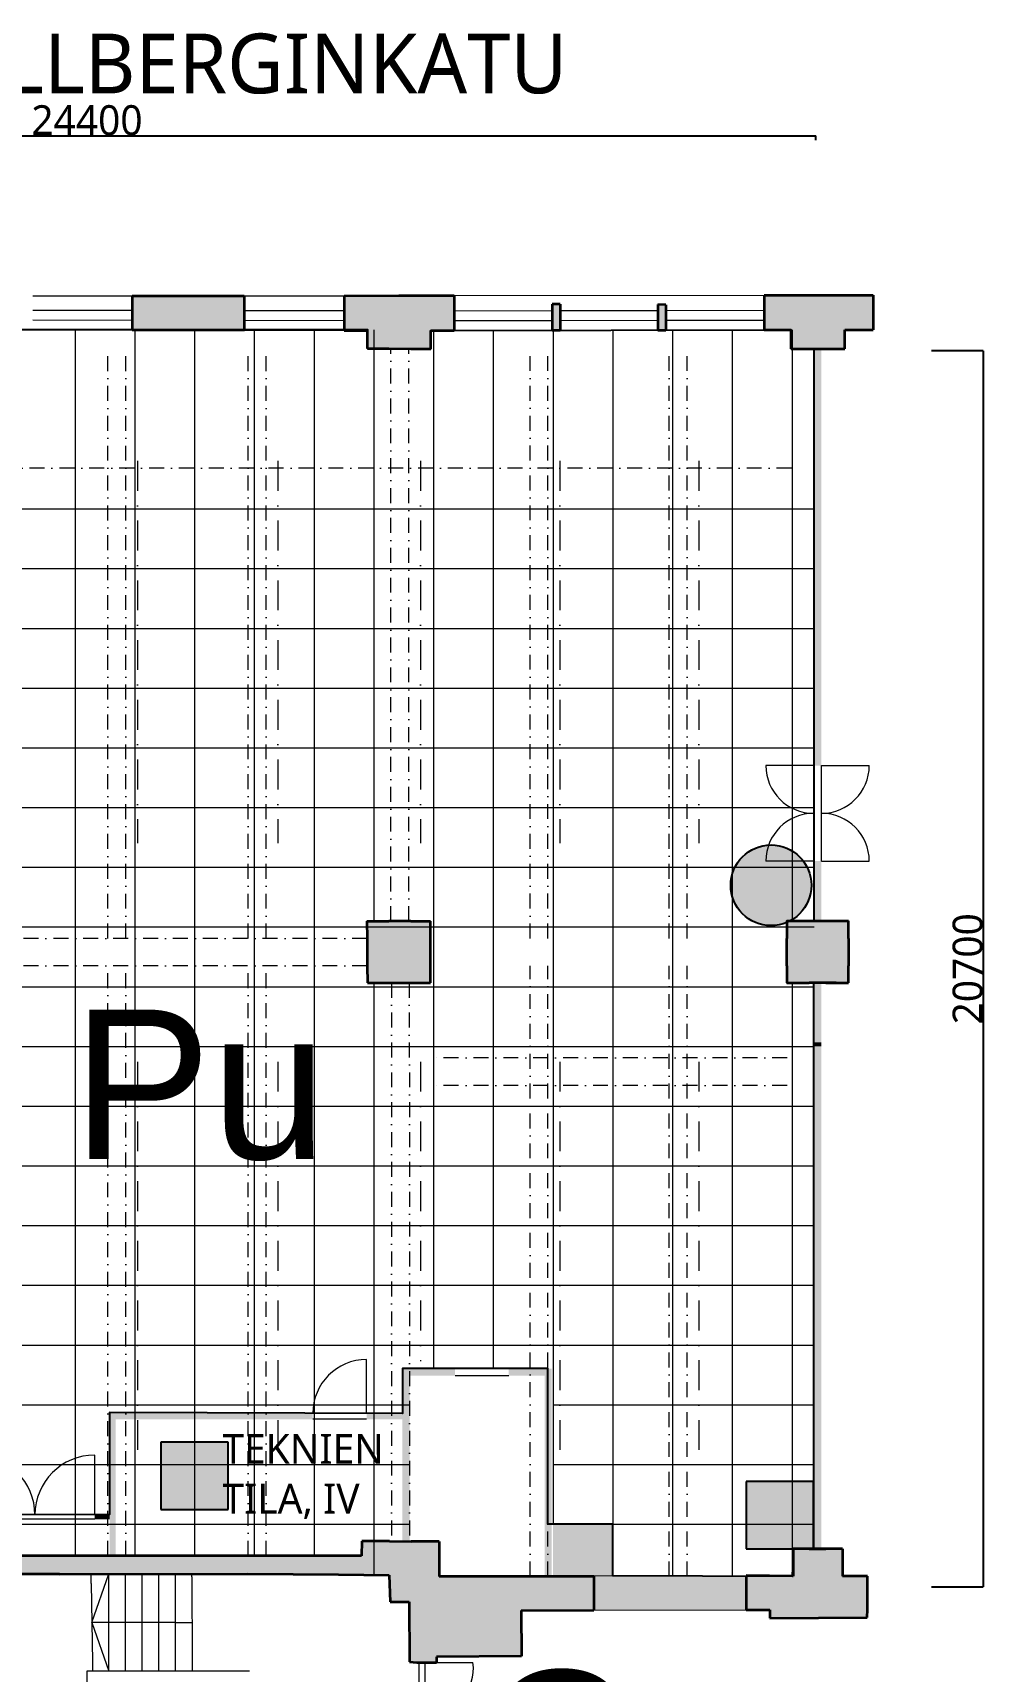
# Model space of a CAD drawing. Header units: inches. Extents: x -1337274 to -1259242, y 12145 to 77175.
# Drawn here: x -1283330 to -1267423, y 49741 to 77175 of the extents above; entities that cross this region are included whole.
import ezdxf

# ---------------------------------------------------------------- set-up
doc = ezdxf.new("R2010")
doc.units = ezdxf.units.IN
doc.header["$MEASUREMENT"] = 0
doc.linetypes.add('DASHDOT', pattern=[10, 5, -2.5, 0, -2.5])
for name, color, linetype, lineweight in [('02 IKKUNAT', 130, 'Continuous', 13), ('02 KANTAVA', 24, 'Continuous', 35), ('02 KANTAVA_väri', 2, 'Continuous', 35), ('02 OVET', 5, 'Continuous', 13), ('02 palkisto', 72, 'DASHDOT', 13), ('02 RAPUT_HISSI', 1, 'Continuous', 13), ('02 RIPUSTUSTANGOT', 6, 'DASHDOT', 13), ('02 SEINÄLINJA', 151, 'Continuous', 13), ('03 Rappukirjain', 7, 'Continuous', 18), ('03 Rappukirjain Tapahtumatila', 1, 'Continuous', 18)]:
    doc.layers.add(name, color=color, linetype=linetype, lineweight=lineweight)
for name, color, linetype in [('03 Apuviiva', 6, 'Continuous'), ('03 TEKSTIT', 7, 'Continuous'), ('05 palosammuttimet', 240, 'Continuous')]:
    doc.layers.add(name, color=color, linetype=linetype)
doc.layers.add('06 sähkökeskus', color=7, linetype='Continuous', true_color=0x368096)
doc.layers.add('RUUDUKKO', color=7, linetype='Continuous', lineweight=13, true_color=0x7c7887)
doc.styles.get("Standard").update_dxf_attribs({"font": 'arial.ttf'})
doc.dimstyles.new('ISO-25', dxfattribs={"dimtxt": 2.5, "dimasz": 2.5, "dimexe": 1.25, "dimexo": 0.625, "dimtad": 1, "dimtxsty": 'Standard', "dimcen": 2.5, "dimadec": 0, "dimazin": 0, "dimtfac": 1, "dimtmove": 0, "dimatfit": 3, "dimfxl": 1, "dimarcsym": 0})

# ---------------------------------------------------------------- blocks, each defined once
blk = doc.blocks.new('Sähkökeskus')
at = {"layer": '06 sähkökeskus'}
blk.add_hatch(color=256, dxfattribs=at).paths.add_polyline_path([(-562.5, 1125), (-562.5, 0), (562.5, 0), (562.5, 1125)])
for p, q in [((562.5, 1125), (-562.5, 1125)), ((-562.5, 1125), (-562.5, 0)), ((562.5, 0), (562.5, 1125)), ((-562.5, 0), (562.5, 0))]:
    blk.add_line(p, q, dxfattribs=at)
blk = doc.blocks.new('*D10')
at = {"layer": '03 TEKSTIT', "color": 0, "lineweight": -2, "transparency": 16777216}
for p, q in [((-1294623, 75378), (-1294623, 75451)), ((-1294620, 75450), (-1270225, 75450)), ((-1270223, 75378), (-1270223, 75451))]:
    blk.add_line(p, q, dxfattribs=at)
at = {"layer": '03 TEKSTIT', "color": 0, "transparency": 16777216}
for points in [[(-1294620, 75451), (-1294620, 75450), (-1294623, 75450)], [(-1270225, 75451), (-1270225, 75450), (-1270223, 75450)]]:
    blk.add_solid(points, dxfattribs=at)
at = {"layer": 'Defpoints', "color": 0, "transparency": 16777216}
for p in [(-1270223, 75450), (-1294623, 75378), (-1270223, 75378)]:
    blk.add_point(p, dxfattribs=at)
at = {"layer": '03 TEKSTIT', "color": 0, "transparency": 16777216, "insert": (-1282423, 75708), "char_height": 2.5, "width": 9.44, "attachment_point": 5}
blk.add_mtext('{\\fRoboto|b0|i0|c0|p2;\\H200x;24400}', dxfattribs=at)
blk = doc.blocks.new('*D11')
at = {"layer": '03 TEKSTIT', "color": 0, "lineweight": -2, "transparency": 16777216}
for p, q in [((-1268290, 71852), (-1267423, 71852)), ((-1267424, 71849), (-1267424, 51154)), ((-1268290, 51152), (-1267423, 51152))]:
    blk.add_line(p, q, dxfattribs=at)
at = {"layer": '03 TEKSTIT', "color": 0, "transparency": 16777216}
for points in [[(-1267424, 71849), (-1267423, 71849), (-1267424, 71852)], [(-1267424, 51154), (-1267423, 51154), (-1267424, 51152)]]:
    blk.add_solid(points, dxfattribs=at)
at = {"layer": 'Defpoints', "color": 0, "transparency": 16777216}
for p in [(-1268291, 71852), (-1268291, 51152), (-1267424, 51152)]:
    blk.add_point(p, dxfattribs=at)
at = {"layer": '03 TEKSTIT', "color": 0, "transparency": 16777216, "insert": (-1267681, 61502), "char_height": 2.5, "attachment_point": 5, "rotation": 90}
blk.add_mtext('{\\fRoboto|b0|i0|c0|p2;\\H200x;20700}', dxfattribs=at)
blk = doc.blocks.new('Palosamuttimet')
at = {"layer": '05 palosammuttimet'}
blk.add_hatch(color=256, dxfattribs=at).paths.add_polyline_path([(675, 0, 1), (-675, 0, 1)])
blk.add_circle((0, 0), 675, dxfattribs=at)

msp = doc.modelspace()

# ---------------------------------------------------------------- hatches: boundary and pattern name
at = {"layer": '02 KANTAVA_väri'}
h = msp.add_hatch(color=256, dxfattribs=at)
h.paths.add_polyline_path([(-1281664.205, 72770.193), (-1281664.205, 72199.097), (-1279789.37, 72195.29), (-1279789.37, 72770.014)])
h.paths.add_polyline_path([(-1278118.815, 72769.855), (-1278118.815, 72191.898), (-1277729.146, 72191.106), (-1277729.146, 71887.454), (-1277369.929, 71885.573), (-1277004.472, 71883.66), (-1276667.849, 71881.898), (-1276668.66, 72188.953), (-1276276.413, 72189.676), (-1276276.413, 72774.201), (-1277202.643, 72773.384)])
h = msp.add_hatch(color=256, dxfattribs=at)
h.paths.add_polyline_path([(-1281664.205, 72770.193), (-1281664.205, 72199.097), (-1279789.37, 72195.29), (-1279789.37, 72770.014)])
h.paths.add_polyline_path([(-1278118.815, 72769.855), (-1278118.815, 72191.898), (-1277729.146, 72191.106), (-1277729.146, 71887.454), (-1277369.929, 71885.573), (-1277004.472, 71883.66), (-1276667.849, 71881.898), (-1276668.66, 72188.953), (-1276276.413, 72189.676), (-1276276.413, 72774.201), (-1277202.643, 72773.384)])
for points in [[(-1271089.371, 72778.778), (-1271089.371, 72199.246), (-1270637.325, 72200.08), (-1270637.325, 71882.314), (-1270334.825, 71881.537), (-1270054.825, 71881.537), (-1270054.825, 71880.817), (-1269738.771, 71880.005), (-1269738.771, 72201.738), (-1269264.373, 72202.613), (-1269264.373, 72780.388)], [(-1271089.371, 72778.778), (-1271089.371, 72199.246), (-1270637.325, 72200.08), (-1270637.325, 71882.314), (-1270334.825, 71881.537), (-1270054.825, 71881.537), (-1270054.825, 71880.817), (-1269738.771, 71880.005), (-1269738.771, 72201.738), (-1269264.373, 72202.613), (-1269264.373, 72780.388)], [(-1270129.825, 71881.537), (-1270259.825, 71881.537), (-1270259.825, 64905.43), (-1270129.825, 64905.43)], [(-1270129.825, 71881.537), (-1270259.825, 71881.537), (-1270259.825, 64905.43), (-1270129.825, 64905.43)], [(-1270129.825, 60269.867), (-1270259.825, 60269.867), (-1270259.825, 60206.077), (-1270129.825, 60206.077)], [(-1270129.825, 60269.867), (-1270259.825, 60269.867), (-1270259.825, 60206.077), (-1270129.825, 60206.077)], [(-1270129.825, 60206.077), (-1270259.825, 60206.077), (-1270259.825, 59269.867), (-1270129.825, 59269.867)], [(-1270129.825, 60206.077), (-1270259.825, 60206.077), (-1270259.825, 59269.867), (-1270129.825, 59269.867)], [(-1270259.825, 51790.811), (-1270129.825, 51790.956), (-1270129.825, 59269.867), (-1270259.825, 59269.867)], [(-1270259.825, 51790.811), (-1270129.825, 51790.956), (-1270129.825, 59269.867), (-1270259.825, 59269.867)], [(-1282042.97, 51675.68), (-1281942.97, 51675.68), (-1281942.97, 53959.788), (-1278642.97, 53959.788), (-1278642.97, 54059.788), (-1282042.97, 54059.788)], [(-1282042.97, 51675.68), (-1281942.97, 51675.68), (-1281942.97, 53959.788), (-1278642.97, 53959.788), (-1278642.97, 54059.788), (-1282042.97, 54059.788)], [(-1282042.97, 52359.788), (-1282292.97, 52359.788), (-1282292.97, 52284.788), (-1282042.97, 52284.788)], [(-1282042.97, 52359.788), (-1282292.97, 52359.788), (-1282292.97, 52284.788), (-1282042.97, 52284.788)], [(-1271389.783, 51342.713), (-1273622.978, 51337.18), (-1273622.978, 52206.077), (-1274622.978, 52206.077), (-1274622.978, 51328.114), (-1273940.477, 51328.114), (-1273940.477, 50763.628), (-1271389.783, 50769.948)], [(-1271389.783, 51342.713), (-1273622.978, 51337.18), (-1273622.978, 52206.077), (-1274622.978, 52206.077), (-1274622.978, 51328.114), (-1273940.477, 51328.114), (-1273940.477, 50763.628), (-1271389.783, 50769.948)], [(-1276526.341, 51911.318), (-1277822.012, 51917.013), (-1277826.987, 51675.68), (-1283746.738, 51675.68), (-1283746.738, 51914.484), (-1284853.465, 51916.33), (-1284856.569, 51669.556), (-1286742.97, 51609.788), (-1286733.82, 51338.144), (-1284836.758, 51392.5), (-1284836.758, 50812.5), (-1284343.413, 50744.384), (-1284343.413, 50794.384), (-1283923.086, 50828.075), (-1283923.086, 51368.075), (-1281307.048, 51370.767), (-1279731.01, 51373.459), (-1278213.52, 51361.225), (-1277362.997, 51351.235), (-1277349.345, 50902.88), (-1277028.237, 50901.837), (-1277025.526, 49896.105), (-1276964.006, 49891.739), (-1276572.173, 49887.374), (-1276572.238, 49984.062), (-1275148.088, 49995.076), (-1275158.229, 50760.61), (-1273940.477, 50763.628), (-1273940.477, 51328.114), (-1276526.341, 51328.114)], [(-1276526.341, 51911.318), (-1277822.012, 51917.013), (-1277826.987, 51675.68), (-1283746.738, 51675.68), (-1283746.738, 51914.484), (-1284853.465, 51916.33), (-1284856.569, 51669.556), (-1286742.97, 51609.788), (-1286733.82, 51338.144), (-1284836.758, 51392.5), (-1284836.758, 50812.5), (-1284343.413, 50744.384), (-1284343.413, 50794.384), (-1283923.086, 50828.075), (-1283923.086, 51368.075), (-1281307.048, 51370.767), (-1279731.01, 51373.459), (-1278213.52, 51361.225), (-1277362.997, 51351.235), (-1277349.345, 50902.88), (-1277028.237, 50901.837), (-1277025.526, 49896.105), (-1276964.006, 49891.739), (-1276572.173, 49887.374), (-1276572.238, 49984.062), (-1275148.088, 49995.076), (-1275158.229, 50760.61), (-1273940.477, 50763.628), (-1273940.477, 51328.114), (-1276526.341, 51328.114)], [(-1270334.825, 51790.728), (-1270605.139, 51790.426), (-1270602.759, 51331.404), (-1271389.783, 51342.713), (-1271389.783, 50769.948), (-1270995.575, 50770.925), (-1270995.223, 50628.953), (-1269364.352, 50639.545), (-1269358.011, 50774.982), (-1269358.011, 51335.11), (-1269780.192, 51335.11), (-1269780.192, 51791.346), (-1270129.825, 51790.956), (-1270129.825, 51790.728)], [(-1270334.825, 51790.728), (-1270605.139, 51790.426), (-1270602.759, 51331.404), (-1271389.783, 51342.713), (-1271389.783, 50769.948), (-1270995.575, 50770.925), (-1270995.223, 50628.953), (-1269364.352, 50639.545), (-1269358.011, 50774.982), (-1269358.011, 51335.11), (-1269780.192, 51335.11), (-1269780.192, 51791.346), (-1270129.825, 51790.956), (-1270129.825, 51790.728)]]:
    msp.add_hatch(color=256, dxfattribs=at).paths.add_polyline_path(points)
h = msp.add_hatch(color=256, dxfattribs=at)
h.paths.add_polyline_path([(-1272736.327, 72619.808), (-1272870.648, 72625.035), (-1272870.648, 72195.96), (-1272736.327, 72196.208)])
h.paths.add_polyline_path([(-1274500.566, 72627.7), (-1274638.063, 72629.402), (-1274638.063, 72192.699), (-1274500.566, 72192.953)])
h = msp.add_hatch(color=256, dxfattribs=at)
h.paths.add_polyline_path([(-1272736.327, 72619.808), (-1272870.648, 72625.035), (-1272870.648, 72195.96), (-1272736.327, 72196.208)])
h.paths.add_polyline_path([(-1274500.566, 72627.7), (-1274638.063, 72629.402), (-1274638.063, 72192.699), (-1274500.566, 72192.953)])
h = msp.add_hatch(color=256, dxfattribs=at)
h.paths.add_polyline_path([(-1270259.825, 62305.43), (-1270129.825, 62305.43), (-1270129.825, 63305.43), (-1270259.825, 63305.43)])
h.paths.add_polyline_path([(-1270259.825, 60269.867), (-1270129.825, 60269.867), (-1270129.825, 61269.885), (-1270259.825, 61269.874)])
h = msp.add_hatch(color=256, dxfattribs=at)
h.paths.add_polyline_path([(-1270259.825, 62305.43), (-1270129.825, 62305.43), (-1270129.825, 63305.43), (-1270259.825, 63305.43)])
h.paths.add_polyline_path([(-1270259.825, 60269.867), (-1270129.825, 60269.867), (-1270129.825, 61269.885), (-1270259.825, 61269.874)])
h = msp.add_hatch(color=256, dxfattribs=at)
h.paths.add_polyline_path([(-1291902.492, 62007.114), (-1291902.492, 61547.114), (-1291902.492, 61255.235), (-1291529.904, 61253.166), (-1291249.904, 61251.612), (-1290864.423, 61249.471), (-1290865.379, 61547.28), (-1290866.856, 62007.28), (-1290867.778, 62294.478), (-1291529.904, 62294.478), (-1291902.492, 62294.478)])
h.paths.add_polyline_path([(-1284128.466, 62294.274), (-1284408.466, 62294.274), (-1284812.193, 62294.274), (-1284813.045, 62008.25), (-1284814.415, 61548.25), (-1284815.276, 61259.378), (-1284429.359, 61261.817), (-1284149.359, 61261.817), (-1283776.182, 61265.945), (-1283776.182, 61548.416), (-1283776.182, 62008.416), (-1283776.182, 62294.274)])
h.paths.add_polyline_path([(-1276669.064, 62009.555), (-1276669.064, 62298.947), (-1276998.097, 62298.947), (-1277363.553, 62298.947), (-1277730.421, 62298.947), (-1277728.382, 62009.385), (-1277725.144, 61549.386), (-1277723.167, 61268.609), (-1277354.611, 61268.233), (-1276988.306, 61267.859), (-1276669.064, 61267.533), (-1276669.064, 61549.555)])
h.paths.add_polyline_path([(-1270048.449, 61269.896), (-1269878.34, 61269.911), (-1269668.853, 61269.929), (-1269668.853, 61550.677), (-1269668.853, 62010.677), (-1269668.853, 62305.435), (-1270048.449, 62305.435), (-1270328.449, 62305.435), (-1270702.2, 62305.435), (-1270702.434, 62010.511), (-1270702.798, 61550.511), (-1270703.02, 61269.839), (-1270328.449, 61269.871)])
h = msp.add_hatch(color=256, dxfattribs=at)
h.paths.add_polyline_path([(-1277142.97, 53959.788), (-1277142.97, 54059.788), (-1277742.97, 54059.788), (-1277742.97, 53959.788)])
h.paths.add_polyline_path([(-1277142.97, 51916.5), (-1277022.97, 51915.983), (-1277022.97, 54689.788), (-1276262.97, 54689.788), (-1276262.97, 54809.788), (-1277142.97, 54809.788)])
h.paths.add_polyline_path([(-1274642.97, 54809.788), (-1275362.97, 54809.788), (-1275362.97, 54689.788), (-1274762.97, 54689.788), (-1274762.97, 51328.114), (-1274642.97, 51328.114)])
h = msp.add_hatch(color=256, dxfattribs=at)
h.paths.add_polyline_path([(-1277142.97, 53959.788), (-1277142.97, 54059.788), (-1277742.97, 54059.788), (-1277742.97, 53959.788)])
h.paths.add_polyline_path([(-1277142.97, 51916.5), (-1277022.97, 51915.983), (-1277022.97, 54689.788), (-1276262.97, 54689.788), (-1276262.97, 54809.788), (-1277142.97, 54809.788)])
h.paths.add_polyline_path([(-1274642.97, 54809.788), (-1275362.97, 54809.788), (-1275362.97, 54689.788), (-1274762.97, 54689.788), (-1274762.97, 51328.114), (-1274642.97, 51328.114)])

# ---------------------------------------------------------------- linework, layer by layer
at = {"layer": '02 IKKUNAT', "linetype": 'Continuous'}
for p, q in [((-1283329.129, 72532.482), (-1281663.535, 72529.099)), ((-1279788.7, 72525.292), (-1278118.145, 72521.9)), ((-1276277.022, 72519.679), (-1274638.672, 72522.702)), ((-1274501.174, 72522.955), (-1272871.257, 72525.962)), ((-1272736.936, 72526.21), (-1271089.979, 72529.249)), ((-1283329.464, 72367.479), (-1281663.87, 72364.097)), ((-1279789.035, 72360.29), (-1278118.48, 72356.897)), ((-1276276.717, 72354.676), (-1274638.368, 72357.699)), ((-1274500.87, 72357.953), (-1272870.953, 72360.96)), ((-1272736.631, 72361.207), (-1271089.675, 72364.246))]:
    msp.add_line(p, q, dxfattribs=at)
at = {"layer": '02 KANTAVA', "linetype": 'Continuous'}
for p, q in [((-1281664.205, 72773.655), (-1281664.205, 72199.097)), ((-1281664.205, 72770.193), (-1279789.369, 72770.014)), ((-1279789.37, 72766.729), (-1279789.37, 72195.29)), ((-1278118.815, 72769.855), (-1277202.643, 72773.384)), ((-1278118.815, 72769.855), (-1278118.815, 72191.898)), ((-1277202.643, 72773.384), (-1276276.411, 72774.201)), ((-1276276.413, 72776.633), (-1276276.413, 72189.676)), ((-1271089.371, 72778.778), (-1269264.373, 72780.388)), ((-1271089.371, 72778.778), (-1271089.371, 72199.246)), ((-1269264.373, 72780.388), (-1269264.373, 72202.613)), ((-1274500.566, 72627.7), (-1274638.063, 72629.402)), ((-1274638.063, 72629.402), (-1274638.063, 72192.699)), ((-1274500.566, 72627.7), (-1274500.566, 72192.953)), ((-1272736.327, 72619.808), (-1272870.648, 72625.035)), ((-1272870.648, 72625.035), (-1272870.648, 72195.96)), ((-1272736.327, 72619.808), (-1272736.327, 72196.208)), ((-1281664.205, 72199.097), (-1279789.37, 72195.29)), ((-1278118.815, 72191.898), (-1277729.146, 72191.106)), ((-1277729.146, 71887.454), (-1277729.146, 72191.106)), ((-1276668.66, 72188.953), (-1276276.413, 72189.676)), ((-1276667.849, 71881.898), (-1276668.66, 72188.953)), ((-1274638.063, 72192.699), (-1274500.566, 72192.953)), ((-1272870.648, 72195.96), (-1272736.327, 72196.208)), ((-1271089.371, 72199.246), (-1270637.325, 72200.08)), ((-1270637.325, 71882.314), (-1270637.325, 72200.08)), ((-1269738.771, 72201.738), (-1269264.373, 72202.613)), ((-1269738.771, 71880.005), (-1269738.771, 72201.738)), ((-1277729.146, 71887.454), (-1277369.929, 71885.573)), ((-1277369.929, 71885.573), (-1277004.472, 71883.66)), ((-1277004.472, 71883.66), (-1276667.849, 71881.898)), ((-1270637.325, 71882.314), (-1270334.825, 71881.537)), ((-1270334.825, 71881.537), (-1270054.825, 71881.537)), ((-1270054.825, 71880.817), (-1269738.771, 71880.005)), ((-1277736.796, 62298.942), (-1277369.929, 62298.942)), ((-1277736.796, 62298.942), (-1277734.758, 62009.381)), ((-1277004.472, 62298.942), (-1277369.929, 62298.942)), ((-1277004.472, 62298.942), (-1276675.439, 62298.942)), ((-1276675.439, 62009.551), (-1276675.439, 62298.942)), ((-1270708.576, 62305.43), (-1270708.809, 62010.507)), ((-1270708.576, 62305.43), (-1270334.825, 62305.43)), ((-1270334.825, 62305.43), (-1269889.693, 62305.43)), ((-1270054.825, 62305.43), (-1269675.228, 62305.43)), ((-1269675.228, 62010.673), (-1269675.228, 62305.43)), ((-1277734.758, 62009.381), (-1277731.519, 61549.382)), ((-1276675.439, 61549.551), (-1276675.439, 62009.551)), ((-1270709.173, 61550.507), (-1270708.809, 62010.507)), ((-1269675.228, 62010.673), (-1269675.228, 61550.673)), ((-1277731.519, 61549.382), (-1277729.542, 61268.605)), ((-1276675.439, 61267.529), (-1276675.439, 61549.551)), ((-1270709.173, 61550.507), (-1270709.395, 61269.834)), ((-1269675.228, 61269.925), (-1269675.228, 61550.673)), ((-1277729.542, 61268.605), (-1277360.987, 61268.228)), ((-1277360.987, 61268.228), (-1276994.681, 61267.854)), ((-1276994.681, 61267.854), (-1276675.439, 61267.529)), ((-1270709.395, 61269.834), (-1270334.825, 61269.867)), ((-1270054.825, 61269.892), (-1270334.825, 61269.867)), ((-1270054.825, 61269.892), (-1269675.228, 61269.925)), ((-1269884.715, 61269.907), (-1270054.825, 61269.892)), ((-1277822.012, 51917.013), (-1277826.987, 51675.68)), ((-1277360.987, 51917.438), (-1277822.012, 51917.013)), ((-1277360.987, 51917.438), (-1276994.681, 51915.861)), ((-1276526.341, 51911.318), (-1276994.681, 51915.861)), ((-1276526.341, 51911.318), (-1276526.341, 51328.114)), ((-1277826.987, 51675.68), (-1283746.738, 51675.68)), ((-1270334.825, 51790.728), (-1270605.139, 51790.426)), ((-1270605.139, 51790.426), (-1270602.759, 51331.404)), ((-1269780.192, 51791.346), (-1270334.824, 51790.728)), ((-1270334.824, 51790.728), (-1270054.825, 51790.728)), ((-1269780.192, 51791.346), (-1269780.192, 51335.11)), ((-1282883.086, 51368.075), (-1283923.086, 51368.075)), ((-1282883.086, 51368.075), (-1279731.01, 51373.459)), ((-1279731.01, 51373.459), (-1278213.52, 51361.225)), ((-1278213.52, 51361.225), (-1277362.997, 51351.235)), ((-1277362.997, 51351.235), (-1277349.345, 50902.88)), ((-1273940.477, 51328.114), (-1276526.341, 51328.114)), ((-1273940.477, 51328.114), (-1273940.477, 50763.628)), ((-1270602.759, 51331.404), (-1271389.783, 51342.713)), ((-1271389.783, 51342.713), (-1271389.783, 50769.948)), ((-1269358.011, 51335.11), (-1269780.192, 51335.11)), ((-1269358.011, 50774.982), (-1269358.011, 51335.11)), ((-1277349.345, 50902.88), (-1277028.237, 50901.837)), ((-1277028.237, 50901.837), (-1277025.526, 49896.105)), ((-1275158.229, 50760.61), (-1273940.477, 50763.628)), ((-1275158.229, 50760.61), (-1275148.088, 49995.076)), ((-1271389.783, 50769.948), (-1270995.575, 50770.925)), ((-1270995.575, 50770.925), (-1270995.223, 50628.953)), ((-1269364.352, 50639.545), (-1269358.011, 50774.982)), ((-1270995.223, 50628.953), (-1269364.352, 50639.545)), ((-1275148.088, 49995.076), (-1276572.238, 49984.062)), ((-1276572.238, 49984.062), (-1276572.173, 49887.374)), ((-1277025.526, 49896.105), (-1276902.485, 49887.374)), ((-1276902.485, 49887.374), (-1276572.173, 49887.374))]:
    msp.add_line(p, q, dxfattribs=at)
at = {"layer": '02 KANTAVA_väri'}
msp.add_line((-1270054.825, 71881.537), (-1270054.825, 71880.817), dxfattribs=at)
msp.add_line((-1270054.825, 71881.537), (-1270054.825, 71880.817), dxfattribs=at)
at = {"layer": '02 OVET'}
for p, q in [((-1270259.825, 64905.43), (-1271059.825, 64905.43)), ((-1270259.825, 64905.43), (-1270259.825, 63305.43)), ((-1270129.825, 63305.43), (-1270129.825, 64905.43)), ((-1270129.825, 64905.43), (-1269329.825, 64905.43)), ((-1270259.825, 63305.43), (-1271059.825, 63305.43)), ((-1270129.825, 63305.43), (-1269329.825, 63305.43)), ((-1277742.97, 54059.788), (-1277742.97, 54959.788)), ((-1275362.97, 54809.788), (-1276262.97, 54809.788)), ((-1275362.97, 54689.788), (-1276262.97, 54689.788)), ((-1277742.97, 54059.788), (-1278642.97, 54059.788)), ((-1277742.97, 53959.788), (-1278642.97, 53959.788)), ((-1282292.97, 52359.788), (-1282292.97, 53359.788)), ((-1282292.97, 52359.788), (-1284292.97, 52359.788)), ((-1282292.97, 52284.788), (-1284292.97, 52284.788)), ((-1276869.914, 49889.674), (-1276868.838, 48278.406)), ((-1276769.914, 49889.741), (-1276768.838, 48278.472))]:
    msp.add_line(p, q, dxfattribs=at)
at = {"layer": '02 OVET', "linetype": 'Continuous'}
msp.add_line((-1276769.375, 49887.374), (-1275963.775, 49887.374), dxfattribs=at)
at = {"layer": '02 OVET'}
for centre, radius, start, end in [((-1270259.825, 64905.43), 800, 180, 270), ((-1270129.825, 64905.43), 800, 270, 0), ((-1270259.825, 63305.43), 800, 90, 180), ((-1270129.825, 63305.43), 800, 0, 90), ((-1277742.97, 54059.788), 900, 90, 180), ((-1284292.97, 52359.788), 1000, 0, 90), ((-1282292.97, 52359.788), 1000, 90, 180)]:
    msp.add_arc(centre, radius, start, end, dxfattribs=at)
at = {"layer": '02 OVET', "linetype": 'Continuous'}
msp.add_arc((-1276662.129, 49780.099), 706.546, 261.269446, 8.732987, dxfattribs=at)
at = {"layer": '02 palkisto', "ltscale": 50}
for p, q in [((-1282074.842, 62009.381), (-1282074.842, 71883.473)), ((-1281774.842, 62009.381), (-1281774.842, 71883.473)), ((-1279724.842, 62009.381), (-1279724.842, 71883.473)), ((-1279424.842, 62009.381), (-1279424.842, 71883.473)), ((-1277337.2, 62298.942), (-1277337.2, 71884.617)), ((-1277037.2, 62298.942), (-1277037.2, 71884.617)), ((-1275007.2, 62010.507), (-1275007.2, 71884.617)), ((-1274707.2, 62010.507), (-1274707.2, 71884.617)), ((-1272677.2, 62010.507), (-1272677.2, 71884.617)), ((-1272377.2, 62010.507), (-1272377.2, 71884.617)), ((-1270630.949, 69882.324), (-1294616.603, 69882.324)), ((-1277733.138, 62009.381), (-1283782.557, 62009.381)), ((-1277733.138, 61549.381), (-1283782.557, 61549.381)), ((-1282074.842, 51675.68), (-1282074.842, 61549.381)), ((-1281774.842, 51675.68), (-1281774.842, 61549.381)), ((-1279724.842, 51675.68), (-1279724.842, 61549.381)), ((-1279424.842, 51675.68), (-1279424.842, 61549.381)), ((-1275007.2, 51328.114), (-1275007.2, 61550.507)), ((-1274707.2, 51328.114), (-1274707.2, 61550.507)), ((-1272677.2, 51328.114), (-1272677.2, 61550.507)), ((-1272377.2, 51328.114), (-1272377.2, 61550.507)), ((-1277327.834, 61267.994), (-1277324.909, 51916.59)), ((-1277027.834, 61268.088), (-1277024.909, 51916.684)), ((-1270702.616, 60010.517), (-1276616.603, 60010.517)), ((-1270702.616, 59550.517), (-1276616.603, 59550.517))]:
    msp.add_line(p, q, dxfattribs=at)
at = {"layer": '02 RAPUT_HISSI', "linetype": 'Continuous'}
for p, q in [((-1282350.683, 51208.469), (-1282353.018, 51368.98)), ((-1282341.202, 50556.788), (-1282057.711, 51371.391)), ((-1282057.711, 49742.184), (-1282057.711, 51371.391)), ((-1281778.711, 49742.184), (-1281778.711, 51371.391)), ((-1281499.711, 49742.184), (-1281499.711, 51371.391)), ((-1281220.711, 49742.184), (-1281220.711, 51371.391)), ((-1280941.711, 49742.184), (-1280941.711, 51371.391)), ((-1280669.529, 51322.494), (-1280669.742, 51371.856)), ((-1280669.529, 51322.494), (-1280663.422, 49906.521)), ((-1282350.683, 51208.469), (-1282331.603, 49896.935)), ((-1282341.202, 50556.788), (-1282057.711, 49742.184)), ((-1280941.711, 50556.788), (-1282341.202, 50556.788)), ((-1280941.711, 50556.788), (-1280666.227, 50556.788)), ((-1282331.603, 49896.935), (-1282329.326, 49740.435)), ((-1280663.422, 49906.521), (-1280662.711, 49741.79))]:
    msp.add_line(p, q, dxfattribs=at)
at = {"layer": '02 RAPUT_HISSI'}
msp.add_line((-1279704.435, 49740.435), (-1282427.628, 49744.285), dxfattribs=at)
msp.add_lwpolyline([(-1282427.628, 49744.285), (-1282417.223, 48295.251), (-1282377.538, 48298.19)], dxfattribs=at)
at = {"layer": '02 RIPUSTUSTANGOT', "ltscale": 100}
for p, q in [((-1281578.952, 70006.077), (-1281578.952, 63607.11)), ((-1279228.952, 70006.077), (-1279228.952, 63607.11)), ((-1276841.311, 70006.077), (-1276841.311, 63607.11)), ((-1274511.311, 70006.077), (-1274511.311, 63607.11)), ((-1272181.311, 70006.077), (-1272181.311, 63607.11)), ((-1281578.952, 59947.11), (-1281578.952, 53397.058)), ((-1279228.952, 59947.11), (-1279228.952, 53397.058)), ((-1276841.311, 59947.11), (-1276841.311, 54934.347)), ((-1274511.311, 59947.11), (-1274511.311, 53397.058)), ((-1272181.311, 59947.11), (-1272181.311, 53397.058))]:
    msp.add_line(p, q, dxfattribs=at)
at = {"layer": '02 SEINÄLINJA', "linetype": 'Continuous'}
for p, q in [((-1283329.8, 72770.353), (-1281664.205, 72770.193)), ((-1279789.369, 72770.014), (-1278118.815, 72769.855)), ((-1276276.411, 72774.201), (-1271089.377, 72778.778)), ((-1283329.8, 72202.479), (-1281664.205, 72199.097)), ((-1279789.37, 72195.29), (-1278118.815, 72191.898)), ((-1276276.413, 72189.676), (-1274638.063, 72192.699)), ((-1274500.566, 72192.953), (-1272870.648, 72195.96)), ((-1272736.327, 72196.208), (-1271089.371, 72199.246)), ((-1273940.477, 51336.393), (-1271389.783, 51342.713)), ((-1273940.477, 50763.628), (-1271389.783, 50769.948)), ((-1269358.011, 50774.982), (-1269364.352, 50639.545))]:
    msp.add_line(p, q, dxfattribs=at)
at = {"layer": '03 Apuviiva'}
for points in [[(-1283836.092, 72203.507), (-1277729.146, 72203.507), (-1277729.146, 71887.454), (-1276667.849, 71881.898), (-1276668.415, 72188.953), (-1270637.325, 72200.08), (-1270638.141, 71882.316), (-1270258.474, 71881.537), (-1270258.474, 62305.43), (-1270708.576, 62305.43), (-1270708.485, 61269.834), (-1270260.608, 61269.879), (-1270260.608, 51790.728), (-1270605.129, 51788.601), (-1270621.955, 51328.062), (-1273621.955, 51337.182), (-1273621.955, 52202.444), (-1274621.955, 52202.444), (-1274707.2, 52202.444), (-1274707.2, 54809.906), (-1277143.233, 54809.67), (-1277143.233, 54059.078), (-1282043.985, 54073.489), (-1282043.985, 52367.962), (-1286742.876, 52358.396)], [(-1270257.871, 71881.537), (-1270128.262, 71881.537)]]:
    msp.add_lwpolyline(points, dxfattribs=at)
at = {"layer": 'RUUDUKKO'}
for p, q in [((-1282621.955, 72202.444), (-1282621.955, 51672.047)), ((-1281621.955, 72202.444), (-1281621.955, 51672.047)), ((-1280621.955, 72202.444), (-1280621.955, 51672.047)), ((-1279621.955, 72202.444), (-1279621.955, 51672.047)), ((-1278621.955, 72202.444), (-1278621.955, 51672.047)), ((-1277621.955, 72202.444), (-1277621.955, 62295.31)), ((-1276621.955, 72202.444), (-1276621.955, 54809.72)), ((-1275621.955, 72202.444), (-1275621.955, 54809.788)), ((-1274621.955, 72202.444), (-1274621.955, 52202.444)), ((-1273621.955, 72202.444), (-1273621.955, 51333.547)), ((-1272621.955, 72202.444), (-1272621.955, 51336.025)), ((-1271621.955, 72202.444), (-1271621.955, 51338.503)), ((-1270621.955, 72202.444), (-1270621.955, 62301.798)), ((-1294615.58, 69202.454), (-1270252.426, 69202.454)), ((-1294615.58, 68202.454), (-1270252.426, 68202.454)), ((-1294615.58, 67202.454), (-1270252.426, 67202.454)), ((-1294615.58, 66202.454), (-1270252.426, 66202.454)), ((-1294615.58, 65202.454), (-1270252.426, 65202.454)), ((-1294615.58, 64202.454), (-1270252.426, 64202.454)), ((-1294615.58, 63202.454), (-1270252.426, 63202.454)), ((-1294615.58, 62202.454), (-1270252.426, 62202.454)), ((-1283781.534, 62202.444), (-1277735.119, 62202.444)), ((-1294615.58, 61202.454), (-1270252.426, 61202.454)), ((-1277621.955, 61264.863), (-1277621.955, 51350.656)), ((-1270621.955, 61266.209), (-1270621.955, 51328.062)), ((-1294621.955, 60202.444), (-1270258.801, 60202.444)), ((-1276668.04, 60202.454), (-1270701.256, 60202.454)), ((-1294621.955, 59202.444), (-1270258.801, 59202.444)), ((-1294615.58, 59202.454), (-1270252.426, 59202.454)), ((-1294621.955, 58202.444), (-1270258.801, 58202.444)), ((-1294621.955, 57202.444), (-1270258.801, 57202.444)), ((-1294621.955, 56202.444), (-1270258.801, 56202.444)), ((-1294621.955, 55202.444), (-1270258.801, 55202.444)), ((-1294621.955, 54202.444), (-1277025.624, 54202.444)), ((-1274621.955, 54202.444), (-1270258.801, 54202.444)), ((-1294621.955, 53202.444), (-1277025.311, 53202.444)), ((-1274621.955, 53202.444), (-1270258.801, 53202.444)), ((-1294621.955, 52202.444), (-1277024.998, 52202.444)), ((-1274621.955, 52202.444), (-1270258.801, 52202.444)), ((-1275621.955, 51328.114), (-1275621.955, 51324.482))]:
    msp.add_line(p, q, dxfattribs=at)

# ---------------------------------------------------------------- block references
at = {"layer": '05 palosammuttimet'}
msp.add_blockref('Palosamuttimet', (-1270972.862, 62900.761), dxfattribs=at)
at = {"layer": '06 sähkökeskus'}
for p in [(-1280621.955, 52450.374), (-1270828.088, 51790.728)]:
    msp.add_blockref('Sähkökeskus', p, dxfattribs=at)

# ---------------------------------------------------------------- texts
at = {"layer": '03 Rappukirjain'}
msp.add_text('C', height=2500, dxfattribs=at).set_placement((-1275824.983, 47253.894))
at = {"layer": '03 Rappukirjain Tapahtumatila'}
msp.add_text('Pu', height=2500, dxfattribs=at).set_placement((-1282671.989, 58318.128))
at = {"layer": '03 TEKSTIT', "attachment_point": 1}
for s, width, heights, insert, char_height in [('{\\fRoboto|b0|i0|c0|p2;TALLBERGINKATU}', 500, [1518.189], (-1285380.021, 77160.554), 1000), ('\\pxsm1;{\\fRoboto|b0|i0|c0|p2;TEKNIEN\\PTILA, IV}', 2575.02506, [0], (-1280155.188, 53714.999), 500)]:
    msp.add_mtext_dynamic_manual_height_columns(s, width=width, gutter_width=12.5, heights=heights, dxfattribs=dict(at, insert=insert, char_height=char_height))

# ---------------------------------------------------------------- dimensions: what is measured, and where the dimension line sits
at = {"layer": '03 TEKSTIT'}
dim = msp.add_linear_dim(base=(-1270222.978, 75450.164), p1=(-1294622.978, 75377.765), p2=(-1270222.978, 75377.765), text='{\\fRoboto|b0|i0|c0|p2;\\H200x;<>}', dimstyle='ISO-25', dxfattribs=at)
dim.commit()
dim.dimension.update_dxf_attribs({"geometry": '*D10', "text_midpoint": (-1282422.978, 75450.164), "dimtype": 160})
dim = msp.add_linear_dim(base=(-1267423.755, 51151.784), p1=(-1268290.908, 71851.784), p2=(-1268290.908, 51151.784), angle=90, text='{\\fRoboto|b0|i0|c0|p2;\\H200x;<>}', dimstyle='ISO-25', dxfattribs=at)
dim.commit()
dim.dimension.update_dxf_attribs({"geometry": '*D11', "text_midpoint": (-1267681.248, 61501.784)})

doc.saveas('drawing.dxf')
